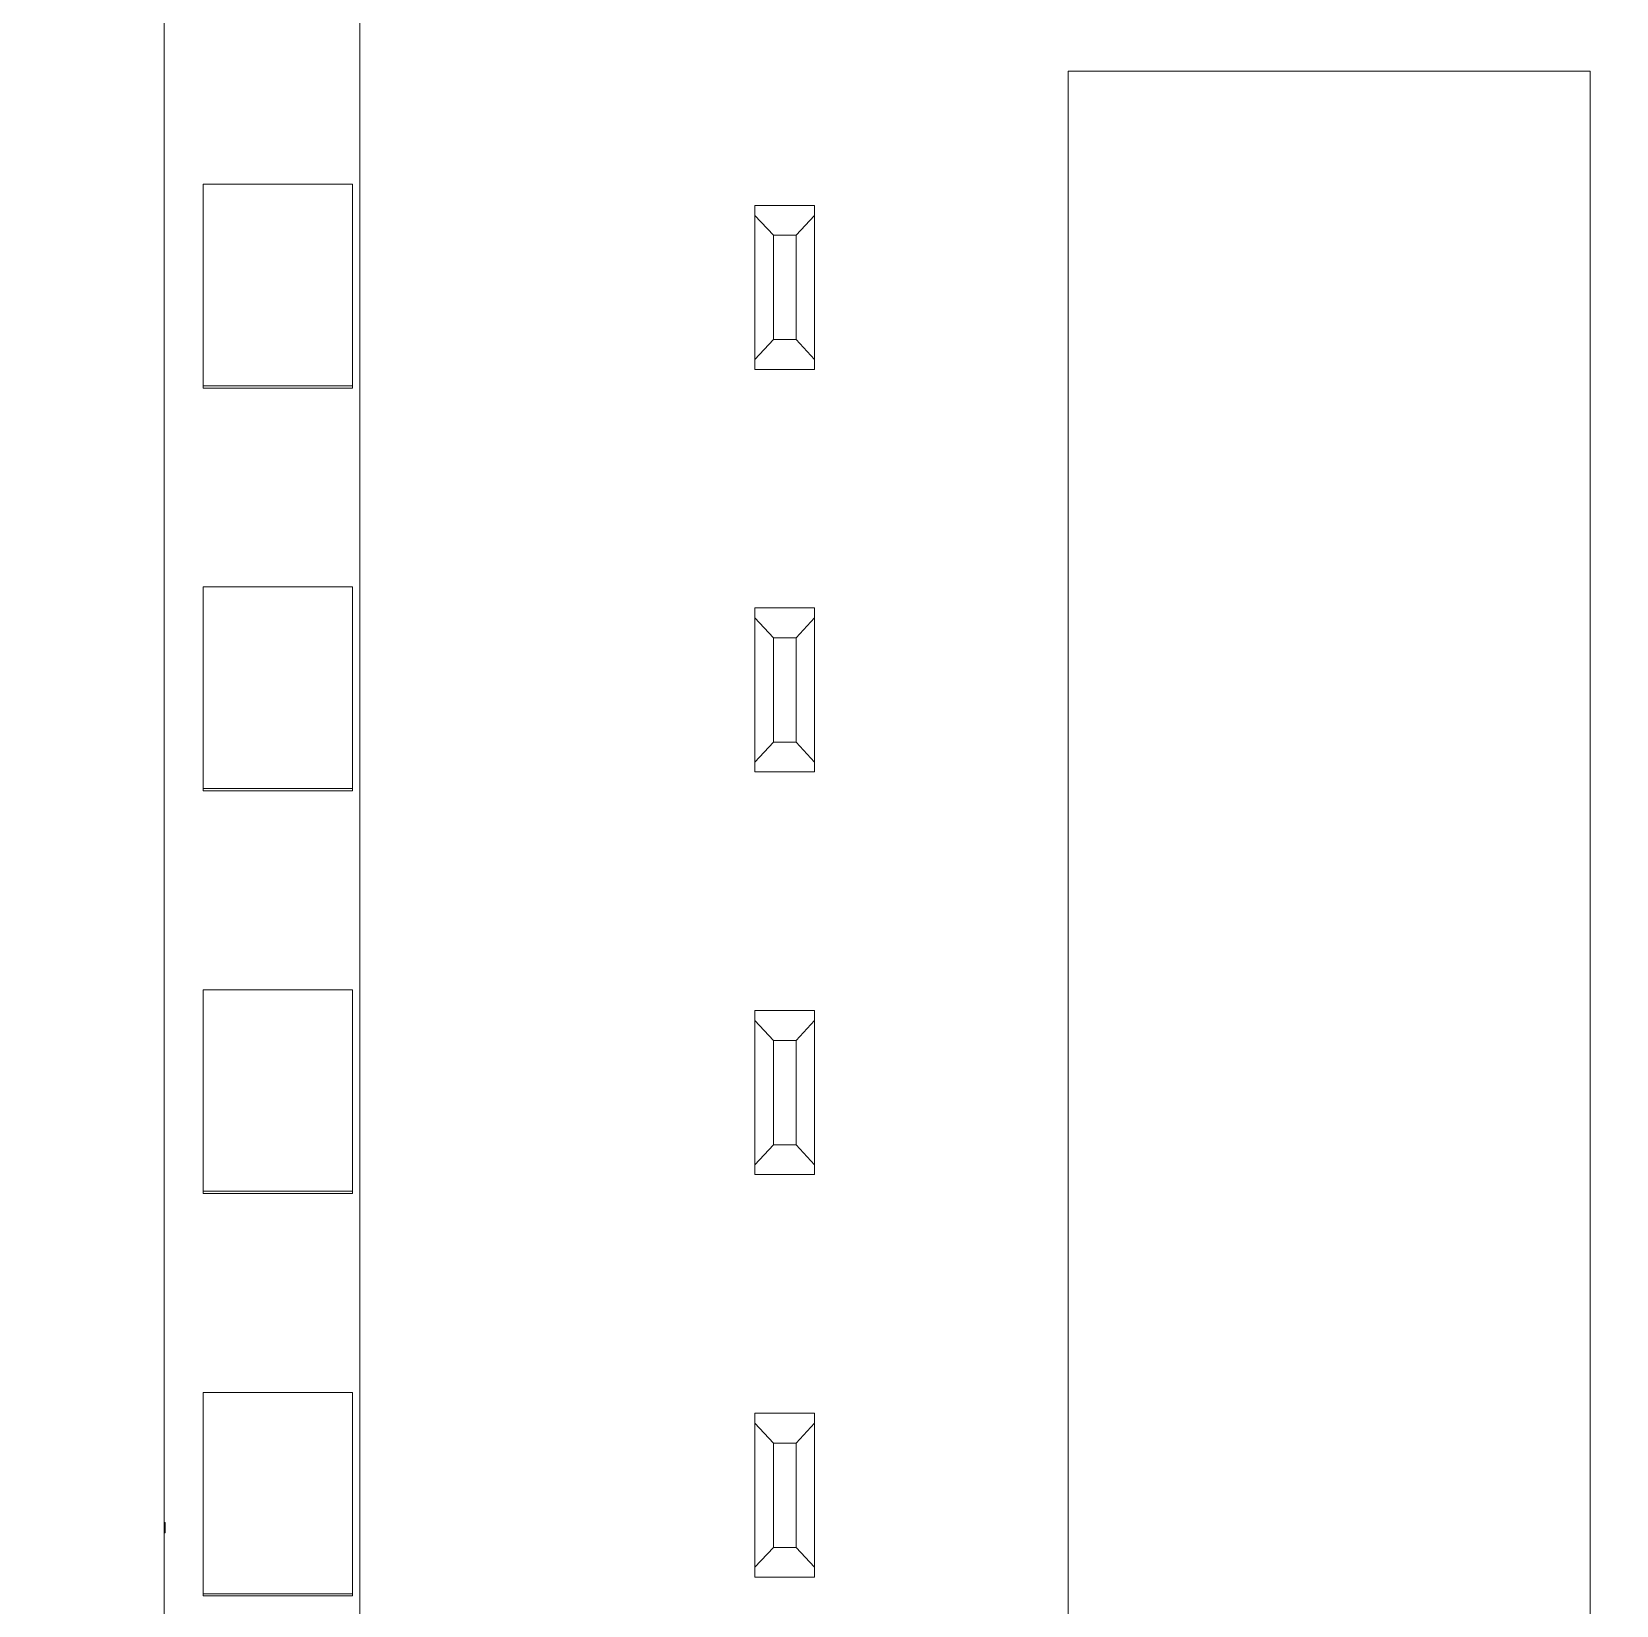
# Model space of a CAD drawing. Header units: millimetres. Extents: x 41350 to 54029, y 25852 to 34717.
# Drawn here: x 46912.42 to 46933.67, y 33527.52 to 33548.63 of the extents above; entities that cross this region are included whole.
import ezdxf

# ---------------------------------------------------------------- set-up
doc = ezdxf.new("R2010")
doc.units = ezdxf.units.MM
doc.set_wipeout_variables(frame=1)
doc.layers.add('! NO PLOT !', color=7, linetype='Continuous', true_color=0xff75dd, plot=False)
doc.layers.add('004-PI-DIN Šina', color=3, linetype='Continuous')
doc.layers.add('SI-ORMAR-Oprema', color=30, linetype='Continuous', lineweight=5)

# ---------------------------------------------------------------- blocks, each defined once
blk = doc.blocks.new('*U554')
at = {"layer": '004-PI-DIN Šina'}
for p, q in [((45.323, 46.968), (-241.3, 46.968)), ((45.323, 45.572), (-241.3, 45.572)), ((45.323, 45.259), (-241.3, 45.259)), ((-241.3, 45.238), (45.323, 45.238))]:
    blk.add_line(p, q, dxfattribs=at)
blk = doc.blocks.new('6ES7521-1BL00-0AB0')
blk.add_wipeout([(-17.4, 69.029), (17.4, 69.029), (17.4, -77.971), (-17.4, -77.971)]).dxf.layer = 'SI-ORMAR-Oprema'
blk.add_wipeout([(-17.4, 69.029), (17.4, 69.029), (17.4, -77.971), (-17.4, -77.971)]).dxf.layer = 'SI-ORMAR-Oprema'
at = {"layer": 'SI-ORMAR-Oprema'}
for p, q in [((-17.4, 56.709), (-17.4, -56.709)), ((-13, 54.429), (-13, -54.387)), ((-3.5, 49.229), (3.5, 49.229)), ((-3.5, -51.671), (-3.5, 49.229)), ((3.5, 49.229), (3.5, -51.671)), ((-19.316, 48.929), (-17.4, 48.929)), ((-17.4, 48.929), (-19.316, 48.929)), ((-15.1, 45.01), (-15.1, 47.713)), ((-13.1, 47.713), (-15.1, 47.713)), ((-13.1, 45.01), (-13.1, 47.713)), ((-7.7, 47.429), (-6.9, 47.429)), ((-7.7, 47.295), (-7.7, 47.429)), ((-6.9, 47.429), (-6.9, 47.295)), ((-7.7, 45.362), (-7.7, 47.295)), ((-7.45, 47.029), (-7.7, 47.295)), ((-6.9, 47.295), (-7.15, 47.029)), ((-6.9, 47.295), (-6.9, 45.362)), ((-15.939, 47.012), (-16.114, 47.012)), ((-15.939, 45.03), (-15.939, 47.012)), ((-7.45, 47.029), (-7.45, 45.629)), ((-7.15, 47.029), (-7.45, 47.029)), ((-7.15, 45.629), (-7.15, 47.029)), ((-16.078, 46.841), (-16.078, 45.03)), ((-16.45, 46.668), (-16.45, 46.662)), ((-16.441, 46.521), (-16.441, 46.515)), ((-7.7, 45.362), (-7.45, 45.629)), ((-7.45, 45.629), (-7.15, 45.629)), ((-7.15, 45.629), (-6.9, 45.362)), ((-7.7, 45.229), (-7.7, 45.362)), ((-6.9, 45.362), (-6.9, 45.229)), ((-6.9, 45.229), (-7.7, 45.229)), ((-16.078, 45.03), (-15.939, 45.03)), ((-16.078, 45.03), (-16.078, 45.024)), ((-15.939, 45.024), (-16.078, 45.024)), ((-15.939, 45.03), (-15.939, 45.024)), ((-15.1, 44.977), (-15.1, 45.01)), ((-13.1, 45.01), (-15.1, 45.01)), ((-13.1, 44.977), (-15.1, 44.977)), ((-13.1, 44.977), (-13.1, 45.01)), ((-15.1, 39.608), (-15.1, 42.311)), ((-13.1, 42.311), (-15.1, 42.311)), ((-13.1, 39.608), (-13.1, 42.311)), ((-7.7, 42.029), (-6.9, 42.029)), ((-7.7, 41.895), (-7.7, 42.029)), ((-7.7, 39.962), (-7.7, 41.895)), ((-7.45, 41.629), (-7.7, 41.895)), ((-6.9, 41.895), (-7.15, 41.629)), ((-6.9, 42.029), (-6.9, 41.895)), ((-6.9, 41.895), (-6.9, 39.962)), ((-16.66, 41.484), (-16.66, 41.478)), ((-7.45, 41.629), (-7.45, 40.229)), ((-7.15, 41.629), (-7.45, 41.629)), ((-7.15, 40.229), (-7.15, 41.629)), ((-16.535, 41.42), (-16.535, 41.414)), ((-15.753, 41.252), (-15.753, 41.259)), ((-7.7, 39.962), (-7.45, 40.229)), ((-7.45, 40.229), (-7.15, 40.229)), ((-7.15, 40.229), (-6.9, 39.962)), ((-16.735, 39.993), (-16.735, 39.739)), ((-7.7, 39.829), (-7.7, 39.962)), ((-6.9, 39.962), (-6.9, 39.829)), ((-16.596, 39.877), (-16.596, 39.943)), ((-15.67, 39.877), (-16.596, 39.877)), ((-15.67, 39.739), (-15.67, 39.877)), ((-6.9, 39.829), (-7.7, 39.829)), ((-16.735, 39.739), (-16.735, 39.732)), ((-16.735, 39.739), (-15.67, 39.739)), ((-15.67, 39.732), (-16.735, 39.732)), ((-15.67, 39.739), (-15.67, 39.732)), ((-15.1, 39.577), (-15.1, 39.608)), ((-13.1, 39.608), (-15.1, 39.608)), ((-13.1, 39.577), (-15.1, 39.577)), ((-13.1, 39.577), (-13.1, 39.608)), ((-15.1, 34.207), (-15.1, 36.909)), ((-13.1, 36.909), (-15.1, 36.909)), ((-13.1, 34.207), (-13.1, 36.909)), ((-7.7, 36.629), (-6.9, 36.629)), ((-7.7, 36.495), (-7.7, 36.629)), ((-6.9, 36.629), (-6.9, 36.495)), ((-7.7, 34.562), (-7.7, 36.495)), ((-7.45, 36.229), (-7.7, 36.495)), ((-6.9, 36.495), (-7.15, 36.229)), ((-6.9, 36.495), (-6.9, 34.562)), ((-16.684, 36.186), (-16.684, 36.18)), ((-7.15, 36.229), (-7.45, 36.229)), ((-7.45, 36.229), (-7.45, 34.829)), ((-7.15, 34.829), (-7.15, 36.229)), ((-16.556, 36.122), (-16.556, 36.116)), ((-15.738, 35.868), (-15.738, 35.875)), ((-16.259, 35.523), (-16.259, 35.517)), ((-16.251, 35.385), (-16.251, 35.379)), ((-15.721, 35.018), (-15.721, 35.024)), ((-16.684, 34.664), (-16.684, 34.658)), ((-7.7, 34.562), (-7.45, 34.829)), ((-7.45, 34.829), (-7.15, 34.829)), ((-7.15, 34.829), (-6.9, 34.562)), ((-7.7, 34.429), (-7.7, 34.562)), ((-6.9, 34.429), (-7.7, 34.429)), ((-6.9, 34.562), (-6.9, 34.429)), ((-15.1, 34.177), (-15.1, 34.207)), ((-13.1, 34.207), (-15.1, 34.207)), ((-13.1, 34.177), (-15.1, 34.177)), ((-13.1, 34.177), (-13.1, 34.207)), ((-15.1, 28.805), (-15.1, 31.508)), ((-13.1, 31.508), (-15.1, 31.508)), ((-13.1, 28.805), (-13.1, 31.508)), ((-16.234, 31.089), (-15.904, 31.089)), ((-15.904, 31.089), (-15.904, 29.763)), ((-7.7, 31.229), (-6.9, 31.229)), ((-7.7, 31.095), (-7.7, 31.229)), ((-7.45, 30.829), (-7.7, 31.095)), ((-7.7, 29.162), (-7.7, 31.095)), ((-6.9, 31.095), (-7.15, 30.829)), ((-6.9, 31.229), (-6.9, 31.095)), ((-6.9, 31.095), (-6.9, 29.162)), ((-16.143, 30.951), (-16.143, 30.945)), ((-16.046, 30.951), (-16.143, 30.951)), ((-16.143, 30.945), (-16.046, 30.945)), ((-16.046, 29.763), (-16.046, 30.951)), ((-7.15, 30.829), (-7.45, 30.829)), ((-7.45, 30.829), (-7.45, 29.429)), ((-7.15, 29.429), (-7.15, 30.829)), ((-16.795, 29.625), (-16.795, 29.829)), ((-16.656, 29.799), (-16.656, 29.763)), ((-16.656, 29.763), (-16.046, 29.763)), ((-15.904, 29.763), (-15.61, 29.763)), ((-15.61, 29.763), (-15.61, 29.625)), ((-16.046, 29.625), (-16.795, 29.625)), ((-16.046, 29.097), (-16.046, 29.625)), ((-15.904, 29.625), (-15.904, 29.097)), ((-15.61, 29.625), (-15.904, 29.625)), ((-7.7, 29.162), (-7.45, 29.429)), ((-7.45, 29.429), (-7.15, 29.429)), ((-7.15, 29.429), (-6.9, 29.162)), ((-7.7, 29.029), (-7.7, 29.162)), ((-6.9, 29.162), (-6.9, 29.029)), ((-15.904, 29.097), (-16.046, 29.097)), ((-6.9, 29.029), (-7.7, 29.029)), ((-15.1, 28.778), (-15.1, 28.805)), ((-13.1, 28.805), (-15.1, 28.805)), ((-13.1, 28.778), (-15.1, 28.778)), ((-13.1, 28.778), (-13.1, 28.805))]:
    blk.add_line(p, q, dxfattribs=at)
for points, knots in [([(-16.114, 47.012), (-16.14, 46.982), (-16.167, 46.953), (-16.222, 46.894), (-16.249, 46.864), (-16.29, 46.821), (-16.304, 46.806), (-16.332, 46.777), (-16.346, 46.763), (-16.375, 46.735), (-16.389, 46.721), (-16.419, 46.694), (-16.434, 46.681), (-16.45, 46.668)], [0, 0, 0, 0, 0.25, 0.25, 0.5, 0.5, 0.625, 0.625, 0.75, 0.75, 0.875, 0.875, 1, 1, 1, 1]), ([(-16.441, 46.521), (-16.436, 46.521), (-16.431, 46.522), (-16.421, 46.524), (-16.416, 46.525), (-16.406, 46.529), (-16.401, 46.531), (-16.392, 46.536), (-16.388, 46.539), (-16.376, 46.548), (-16.367, 46.554), (-16.351, 46.567), (-16.344, 46.573), (-16.321, 46.594), (-16.306, 46.607), (-16.276, 46.636), (-16.262, 46.65), (-16.218, 46.693), (-16.19, 46.723), (-16.134, 46.782), (-16.106, 46.811), (-16.078, 46.841)], [0, 0, 0, 0, 0.03125, 0.03125, 0.0625, 0.0625, 0.09375, 0.09375, 0.125, 0.125, 0.1875, 0.1875, 0.25, 0.25, 0.375, 0.375, 0.5, 0.5, 0.75, 0.75, 1, 1, 1, 1]), ([(-16.078, 46.835), (-16.106, 46.805), (-16.134, 46.775), (-16.19, 46.716), (-16.218, 46.687), (-16.262, 46.644), (-16.276, 46.629), (-16.306, 46.601), (-16.321, 46.587), (-16.344, 46.567), (-16.352, 46.56), (-16.368, 46.548), (-16.376, 46.541), (-16.388, 46.533), (-16.393, 46.53), (-16.401, 46.525), (-16.406, 46.523), (-16.416, 46.519), (-16.421, 46.518), (-16.431, 46.516), (-16.436, 46.515), (-16.441, 46.515)], [0, 0, 0, 0, 0.25, 0.25, 0.5, 0.5, 0.625, 0.625, 0.75, 0.75, 0.8125, 0.8125, 0.875, 0.875, 0.90625, 0.90625, 0.9375, 0.9375, 0.96875, 0.96875, 1, 1, 1, 1]), ([(-16.596, 39.943), (-16.557, 39.989), (-16.519, 40.035), (-16.441, 40.126), (-16.401, 40.172), (-16.323, 40.263), (-16.284, 40.309), (-16.207, 40.401), (-16.168, 40.447), (-16.092, 40.541), (-16.054, 40.587), (-16, 40.659), (-15.982, 40.683), (-15.947, 40.732), (-15.93, 40.757), (-15.896, 40.807), (-15.88, 40.833), (-15.85, 40.884), (-15.836, 40.911), (-15.817, 40.951), (-15.811, 40.965), (-15.8, 40.993), (-15.795, 41.008), (-15.78, 41.051), (-15.773, 41.08), (-15.762, 41.139), (-15.758, 41.168), (-15.754, 41.213), (-15.754, 41.228), (-15.753, 41.258), (-15.753, 41.274), (-15.755, 41.319), (-15.758, 41.349), (-15.766, 41.393), (-15.77, 41.408), (-15.777, 41.437), (-15.782, 41.451), (-15.792, 41.48), (-15.798, 41.493), (-15.812, 41.52), (-15.819, 41.533), (-15.831, 41.552), (-15.835, 41.559), (-15.844, 41.571), (-15.849, 41.577), (-15.863, 41.594), (-15.874, 41.605), (-15.895, 41.627), (-15.906, 41.637), (-15.924, 41.651), (-15.93, 41.655), (-15.943, 41.664), (-15.949, 41.668), (-15.982, 41.687), (-16.01, 41.699), (-16.053, 41.714), (-16.068, 41.718), (-16.097, 41.726), (-16.112, 41.73), (-16.142, 41.735), (-16.157, 41.737), (-16.187, 41.739), (-16.202, 41.74), (-16.232, 41.741), (-16.247, 41.741), (-16.277, 41.739), (-16.293, 41.738), (-16.338, 41.733), (-16.368, 41.727), (-16.411, 41.713), (-16.425, 41.708), (-16.446, 41.699), (-16.453, 41.696), (-16.467, 41.689), (-16.473, 41.685), (-16.506, 41.666), (-16.53, 41.649), (-16.564, 41.618), (-16.575, 41.608), (-16.596, 41.585), (-16.605, 41.574), (-16.632, 41.537), (-16.648, 41.512), (-16.66, 41.484)], [0, 0, 0, 0, 0.0625, 0.0625, 0.125, 0.125, 0.1875, 0.1875, 0.25, 0.25, 0.3125, 0.3125, 0.34375, 0.34375, 0.375, 0.375, 0.40625, 0.40625, 0.4375, 0.4375, 0.453125, 0.453125, 0.46875, 0.46875, 0.5, 0.5, 0.53125, 0.53125, 0.546875, 0.546875, 0.5625, 0.5625, 0.59375, 0.59375, 0.609375, 0.609375, 0.625, 0.625, 0.640625, 0.640625, 0.65625, 0.65625, 0.664062, 0.664062, 0.671875, 0.671875, 0.6875, 0.6875, 0.703125, 0.703125, 0.710937, 0.710937, 0.71875, 0.71875, 0.75, 0.75, 0.765625, 0.765625, 0.78125, 0.78125, 0.796875, 0.796875, 0.8125, 0.8125, 0.828125, 0.828125, 0.84375, 0.84375, 0.875, 0.875, 0.890625, 0.890625, 0.898437, 0.898437, 0.90625, 0.90625, 0.9375, 0.9375, 0.953125, 0.953125, 0.96875, 0.96875, 1, 1, 1, 1]), ([(-16.535, 41.42), (-16.524, 41.444), (-16.51, 41.466), (-16.486, 41.496), (-16.478, 41.505), (-16.459, 41.524), (-16.449, 41.532), (-16.418, 41.555), (-16.395, 41.567), (-16.346, 41.587), (-16.321, 41.594), (-16.283, 41.601), (-16.271, 41.603), (-16.245, 41.605), (-16.232, 41.605), (-16.193, 41.605), (-16.167, 41.602), (-16.129, 41.594), (-16.117, 41.59), (-16.092, 41.582), (-16.08, 41.577), (-16.045, 41.56), (-16.023, 41.547), (-15.992, 41.522), (-15.983, 41.514), (-15.965, 41.495), (-15.957, 41.485), (-15.946, 41.469), (-15.942, 41.463), (-15.935, 41.452), (-15.926, 41.435), (-15.919, 41.417), (-15.911, 41.392), (-15.908, 41.38), (-15.902, 41.354), (-15.9, 41.342), (-15.897, 41.316), (-15.896, 41.303), (-15.895, 41.277), (-15.894, 41.265), (-15.895, 41.239), (-15.895, 41.226), (-15.897, 41.2), (-15.898, 41.187), (-15.903, 41.149), (-15.908, 41.124), (-15.918, 41.086), (-15.922, 41.074), (-15.93, 41.049), (-15.935, 41.037), (-15.949, 41.001), (-15.96, 40.978), (-15.984, 40.933), (-15.997, 40.911), (-16.023, 40.867), (-16.037, 40.846), (-16.08, 40.782), (-16.11, 40.74), (-16.202, 40.617), (-16.267, 40.538), (-16.366, 40.42), (-16.4, 40.381), (-16.466, 40.303), (-16.5, 40.264), (-16.567, 40.186), (-16.601, 40.148), (-16.668, 40.07), (-16.702, 40.031), (-16.735, 39.993)], [0, 0, 0, 0, 0.03125, 0.03125, 0.046875, 0.046875, 0.0625, 0.0625, 0.09375, 0.09375, 0.125, 0.125, 0.140625, 0.140625, 0.15625, 0.15625, 0.1875, 0.1875, 0.203125, 0.203125, 0.21875, 0.21875, 0.25, 0.25, 0.265625, 0.265625, 0.28125, 0.28125, 0.289062, 0.289062, 0.296875, 0.3125, 0.3125, 0.328125, 0.328125, 0.34375, 0.34375, 0.359375, 0.359375, 0.375, 0.375, 0.390625, 0.390625, 0.40625, 0.40625, 0.4375, 0.4375, 0.453125, 0.453125, 0.46875, 0.46875, 0.5, 0.5, 0.53125, 0.53125, 0.5625, 0.5625, 0.625, 0.625, 0.75, 0.75, 0.8125, 0.8125, 0.875, 0.875, 0.9375, 0.9375, 1, 1, 1, 1]), ([(-15.894, 41.25), (-15.894, 41.26), (-15.895, 41.27), (-15.896, 41.294), (-15.897, 41.306), (-15.9, 41.332), (-15.902, 41.345), (-15.907, 41.37), (-15.91, 41.383), (-15.918, 41.407), (-15.923, 41.42), (-15.931, 41.437), (-15.934, 41.443), (-15.94, 41.454), (-15.944, 41.46), (-15.962, 41.487), (-15.98, 41.506), (-16.005, 41.527), (-16.01, 41.531), (-16.021, 41.538), (-16.037, 41.549), (-16.065, 41.565), (-16.089, 41.575), (-16.114, 41.583), (-16.127, 41.587), (-16.165, 41.596), (-16.191, 41.599), (-16.243, 41.6), (-16.269, 41.597), (-16.307, 41.59), (-16.32, 41.587), (-16.345, 41.58), (-16.357, 41.576), (-16.382, 41.566), (-16.393, 41.561), (-16.416, 41.548), (-16.427, 41.541), (-16.459, 41.518), (-16.478, 41.5), (-16.502, 41.47), (-16.509, 41.459), (-16.523, 41.437), (-16.53, 41.426), (-16.535, 41.414)], [0, 0, 0, 0, 0.034222, 0.034222, 0.076212, 0.076212, 0.118203, 0.118203, 0.160193, 0.160193, 0.202183, 0.202183, 0.223179, 0.223179, 0.244174, 0.244174, 0.328155, 0.328155, 0.34915, 0.34915, 0.370145, 0.412135, 0.454126, 0.454126, 0.496116, 0.496116, 0.580097, 0.580097, 0.664077, 0.664077, 0.706068, 0.706068, 0.748058, 0.748058, 0.790048, 0.790048, 0.832039, 0.832039, 0.916019, 0.916019, 0.95801, 0.95801, 1, 1, 1, 1]), ([(-15.753, 41.252), (-15.753, 41.247), (-15.753, 41.241), (-15.754, 41.22), (-15.754, 41.205), (-15.758, 41.16), (-15.762, 41.131), (-15.774, 41.072), (-15.781, 41.043), (-15.795, 41), (-15.8, 40.985), (-15.812, 40.957), (-15.818, 40.943), (-15.837, 40.902), (-15.851, 40.876), (-15.881, 40.825), (-15.897, 40.799), (-15.93, 40.75), (-15.948, 40.725), (-15.983, 40.676), (-16, 40.652), (-16.055, 40.581), (-16.093, 40.534), (-16.169, 40.441), (-16.207, 40.394), (-16.284, 40.302), (-16.323, 40.257), (-16.402, 40.166), (-16.441, 40.12), (-16.519, 40.028), (-16.558, 39.983), (-16.596, 39.937)], [0, 0, 0, 0, 0.010489, 0.010489, 0.038761, 0.038761, 0.095304, 0.095304, 0.151848, 0.151848, 0.180119, 0.180119, 0.208391, 0.208391, 0.264935, 0.264935, 0.321478, 0.321478, 0.378022, 0.378022, 0.434565, 0.434565, 0.547652, 0.547652, 0.660739, 0.660739, 0.773826, 0.773826, 0.886913, 0.886913, 1, 1, 1, 1]), ([(-16.021, 35.459), (-16.003, 35.468), (-15.985, 35.478), (-15.951, 35.498), (-15.933, 35.508), (-15.909, 35.524), (-15.9, 35.53), (-15.885, 35.542), (-15.877, 35.548), (-15.862, 35.562), (-15.855, 35.568), (-15.84, 35.583), (-15.833, 35.59), (-15.814, 35.613), (-15.802, 35.63), (-15.786, 35.656), (-15.782, 35.664), (-15.773, 35.682), (-15.769, 35.692), (-15.758, 35.72), (-15.752, 35.739), (-15.744, 35.779), (-15.741, 35.799), (-15.738, 35.839), (-15.738, 35.859), (-15.738, 35.899), (-15.739, 35.919), (-15.743, 35.979), (-15.748, 36.019), (-15.761, 36.078), (-15.766, 36.097), (-15.779, 36.136), (-15.793, 36.173), (-15.812, 36.209), (-15.833, 36.243), (-15.845, 36.26), (-15.87, 36.291), (-15.891, 36.313), (-15.914, 36.332), (-15.93, 36.345), (-15.938, 36.351), (-15.98, 36.379), (-16.017, 36.396), (-16.065, 36.411), (-16.075, 36.414), (-16.094, 36.419), (-16.124, 36.426), (-16.174, 36.432), (-16.214, 36.434), (-16.255, 36.435), (-16.275, 36.434), (-16.335, 36.43), (-16.375, 36.424), (-16.423, 36.41), (-16.433, 36.407), (-16.452, 36.4), (-16.461, 36.396), (-16.489, 36.383), (-16.525, 36.365), (-16.558, 36.341), (-16.581, 36.322), (-16.589, 36.315), (-16.604, 36.301), (-16.611, 36.294), (-16.631, 36.272), (-16.644, 36.256), (-16.66, 36.231), (-16.665, 36.222), (-16.675, 36.204), (-16.68, 36.195), (-16.684, 36.186)], [0, 0, 0, 0, 0.03125, 0.03125, 0.0625, 0.0625, 0.078125, 0.078125, 0.09375, 0.09375, 0.109375, 0.109375, 0.125, 0.125, 0.15625, 0.15625, 0.171875, 0.171875, 0.1875, 0.1875, 0.21875, 0.21875, 0.25, 0.25, 0.28125, 0.28125, 0.3125, 0.3125, 0.375, 0.375, 0.40625, 0.40625, 0.4375, 0.46875, 0.46875, 0.5, 0.5, 0.53125, 0.546875, 0.546875, 0.5625, 0.5625, 0.625, 0.625, 0.640625, 0.640625, 0.65625, 0.6875, 0.71875, 0.71875, 0.75, 0.75, 0.8125, 0.8125, 0.828125, 0.828125, 0.84375, 0.84375, 0.875, 0.90625, 0.90625, 0.921875, 0.921875, 0.9375, 0.9375, 0.96875, 0.96875, 0.984375, 0.984375, 1, 1, 1, 1]), ([(-16.556, 36.122), (-16.549, 36.137), (-16.541, 36.151), (-16.522, 36.178), (-16.512, 36.191), (-16.495, 36.209), (-16.489, 36.215), (-16.476, 36.225), (-16.469, 36.231), (-16.456, 36.24), (-16.449, 36.245), (-16.435, 36.253), (-16.428, 36.257), (-16.406, 36.268), (-16.39, 36.274), (-16.358, 36.283), (-16.342, 36.287), (-16.309, 36.292), (-16.293, 36.294), (-16.26, 36.296), (-16.243, 36.297), (-16.193, 36.296), (-16.161, 36.292), (-16.12, 36.283), (-16.112, 36.28), (-16.096, 36.275), (-16.088, 36.273), (-16.065, 36.263), (-16.051, 36.256), (-16.03, 36.243), (-16.023, 36.238), (-16.01, 36.227), (-16.003, 36.222), (-15.985, 36.205), (-15.974, 36.193), (-15.959, 36.173), (-15.954, 36.167), (-15.945, 36.153), (-15.932, 36.132), (-15.921, 36.11), (-15.908, 36.079), (-15.903, 36.063), (-15.894, 36.032), (-15.891, 36.016), (-15.882, 35.967), (-15.88, 35.934), (-15.879, 35.885), (-15.879, 35.868), (-15.88, 35.835), (-15.882, 35.819), (-15.886, 35.794), (-15.888, 35.786), (-15.892, 35.77), (-15.894, 35.762), (-15.903, 35.739), (-15.91, 35.725), (-15.924, 35.704), (-15.928, 35.697), (-15.939, 35.684), (-15.944, 35.677), (-15.955, 35.665), (-15.961, 35.659), (-15.973, 35.647), (-15.979, 35.642), (-15.998, 35.626), (-16.012, 35.617), (-16.04, 35.6), (-16.055, 35.593), (-16.085, 35.579), (-16.101, 35.573), (-16.132, 35.562), (-16.148, 35.557), (-16.196, 35.542), (-16.227, 35.532), (-16.259, 35.523)], [0, 0, 0, 0, 0.03125, 0.03125, 0.0625, 0.0625, 0.078125, 0.078125, 0.09375, 0.09375, 0.109375, 0.109375, 0.125, 0.125, 0.15625, 0.15625, 0.1875, 0.1875, 0.21875, 0.21875, 0.25, 0.25, 0.3125, 0.3125, 0.328125, 0.328125, 0.34375, 0.34375, 0.375, 0.375, 0.390625, 0.390625, 0.40625, 0.40625, 0.4375, 0.4375, 0.453125, 0.453125, 0.46875, 0.5, 0.5, 0.53125, 0.53125, 0.5625, 0.5625, 0.625, 0.625, 0.65625, 0.65625, 0.6875, 0.6875, 0.703125, 0.703125, 0.71875, 0.71875, 0.75, 0.75, 0.765625, 0.765625, 0.78125, 0.78125, 0.796875, 0.796875, 0.8125, 0.8125, 0.84375, 0.84375, 0.875, 0.875, 0.90625, 0.90625, 0.9375, 0.9375, 1, 1, 1, 1]), ([(-15.879, 35.879), (-15.879, 35.884), (-15.879, 35.888), (-15.88, 35.925), (-15.882, 35.957), (-15.889, 36.001), (-15.891, 36.011), (-15.894, 36.022)], [0, 0, 0, 0, 0.087818, 0.087818, 0.771228, 0.771228, 1, 1, 1, 1]), ([(-15.832, 35.586), (-15.843, 35.573), (-15.855, 35.561), (-15.876, 35.543), (-15.883, 35.537), (-15.899, 35.525), (-15.908, 35.519), (-15.933, 35.502), (-15.95, 35.492), (-15.985, 35.472), (-16.003, 35.462), (-16.021, 35.453)], [0, 0, 0, 0, 0.218648, 0.218648, 0.348874, 0.348874, 0.479099, 0.479099, 0.739549, 0.739549, 1, 1, 1, 1]), ([(-16.684, 34.664), (-16.675, 34.645), (-16.666, 34.626), (-16.644, 34.59), (-16.633, 34.572), (-16.614, 34.547), (-16.607, 34.539), (-16.592, 34.524), (-16.584, 34.517), (-16.56, 34.497), (-16.543, 34.485), (-16.516, 34.469), (-16.506, 34.464), (-16.487, 34.455), (-16.477, 34.45), (-16.448, 34.439), (-16.428, 34.432), (-16.387, 34.422), (-16.366, 34.419), (-16.324, 34.414), (-16.303, 34.413), (-16.262, 34.412), (-16.241, 34.413), (-16.199, 34.415), (-16.178, 34.417), (-16.147, 34.421), (-16.136, 34.423), (-16.115, 34.427), (-16.105, 34.43), (-16.075, 34.438), (-16.055, 34.444), (-16.025, 34.455), (-16.016, 34.459), (-15.996, 34.468), (-15.987, 34.473), (-15.959, 34.489), (-15.942, 34.5), (-15.909, 34.526), (-15.893, 34.539), (-15.864, 34.569), (-15.85, 34.586), (-15.825, 34.619), (-15.814, 34.637), (-15.798, 34.665), (-15.794, 34.674), (-15.784, 34.693), (-15.78, 34.703), (-15.76, 34.751), (-15.749, 34.791), (-15.736, 34.852), (-15.732, 34.873), (-15.727, 34.915), (-15.725, 34.935), (-15.722, 34.977), (-15.721, 34.998), (-15.721, 35.04), (-15.721, 35.06), (-15.725, 35.102), (-15.727, 35.123), (-15.734, 35.153), (-15.737, 35.164), (-15.743, 35.184), (-15.746, 35.194), (-15.757, 35.224), (-15.766, 35.243), (-15.782, 35.27), (-15.788, 35.279), (-15.8, 35.297), (-15.807, 35.305), (-15.827, 35.329), (-15.842, 35.344), (-15.875, 35.371), (-15.892, 35.384), (-15.928, 35.407), (-15.946, 35.418), (-15.983, 35.439), (-16.002, 35.45), (-16.021, 35.459)], [0, 0, 0, 0, 0.03125, 0.03125, 0.0625, 0.0625, 0.078125, 0.078125, 0.09375, 0.09375, 0.125, 0.125, 0.140625, 0.140625, 0.15625, 0.15625, 0.1875, 0.1875, 0.21875, 0.21875, 0.25, 0.25, 0.28125, 0.28125, 0.3125, 0.3125, 0.328125, 0.328125, 0.34375, 0.34375, 0.375, 0.375, 0.390625, 0.390625, 0.40625, 0.40625, 0.4375, 0.4375, 0.46875, 0.46875, 0.5, 0.5, 0.53125, 0.53125, 0.546875, 0.546875, 0.5625, 0.5625, 0.625, 0.625, 0.65625, 0.65625, 0.6875, 0.6875, 0.71875, 0.71875, 0.75, 0.75, 0.78125, 0.78125, 0.796875, 0.796875, 0.8125, 0.8125, 0.84375, 0.84375, 0.859375, 0.859375, 0.875, 0.875, 0.90625, 0.90625, 0.9375, 0.9375, 0.96875, 0.96875, 1, 1, 1, 1]), ([(-16.251, 35.385), (-16.217, 35.379), (-16.184, 35.371), (-16.134, 35.357), (-16.118, 35.352), (-16.085, 35.341), (-16.07, 35.334), (-16.046, 35.323), (-16.038, 35.319), (-16.023, 35.31), (-16.016, 35.306), (-15.994, 35.292), (-15.98, 35.282), (-15.961, 35.265), (-15.954, 35.259), (-15.942, 35.246), (-15.936, 35.24), (-15.92, 35.22), (-15.91, 35.206), (-15.897, 35.184), (-15.893, 35.176), (-15.885, 35.16), (-15.882, 35.152), (-15.873, 35.128), (-15.869, 35.111), (-15.864, 35.077), (-15.863, 35.06), (-15.862, 35.025), (-15.863, 35.008), (-15.865, 34.957), (-15.869, 34.923), (-15.878, 34.872), (-15.881, 34.855), (-15.889, 34.822), (-15.894, 34.805), (-15.905, 34.773), (-15.912, 34.757), (-15.923, 34.733), (-15.927, 34.726), (-15.936, 34.711), (-15.94, 34.703), (-15.964, 34.667), (-15.988, 34.642), (-16.023, 34.617), (-16.03, 34.612), (-16.045, 34.603), (-16.053, 34.599), (-16.076, 34.587), (-16.092, 34.581), (-16.125, 34.57), (-16.142, 34.566), (-16.176, 34.559), (-16.21, 34.555), (-16.245, 34.553), (-16.279, 34.553), (-16.297, 34.554), (-16.331, 34.557), (-16.348, 34.559), (-16.382, 34.566), (-16.399, 34.571), (-16.431, 34.583), (-16.447, 34.591), (-16.468, 34.606), (-16.475, 34.611), (-16.488, 34.622), (-16.495, 34.628), (-16.506, 34.641), (-16.512, 34.648), (-16.522, 34.661), (-16.527, 34.669), (-16.541, 34.691), (-16.549, 34.706), (-16.556, 34.722)], [0, 0, 0, 0, 0.0625, 0.0625, 0.09375, 0.09375, 0.125, 0.125, 0.140625, 0.140625, 0.15625, 0.15625, 0.1875, 0.1875, 0.203125, 0.203125, 0.21875, 0.21875, 0.25, 0.25, 0.265625, 0.265625, 0.28125, 0.28125, 0.3125, 0.3125, 0.34375, 0.34375, 0.375, 0.375, 0.4375, 0.4375, 0.46875, 0.46875, 0.5, 0.5, 0.53125, 0.53125, 0.546875, 0.546875, 0.5625, 0.5625, 0.625, 0.625, 0.640625, 0.640625, 0.65625, 0.65625, 0.6875, 0.6875, 0.71875, 0.71875, 0.75, 0.78125, 0.78125, 0.8125, 0.8125, 0.84375, 0.84375, 0.875, 0.875, 0.90625, 0.90625, 0.921875, 0.921875, 0.9375, 0.9375, 0.953125, 0.953125, 0.96875, 0.96875, 1, 1, 1, 1]), ([(-15.863, 35.021), (-15.863, 35.026), (-15.863, 35.032), (-15.863, 35.045), (-15.863, 35.054), (-15.865, 35.071), (-15.865, 35.08), (-15.869, 35.105), (-15.873, 35.122), (-15.882, 35.146), (-15.885, 35.154), (-15.893, 35.17), (-15.897, 35.178), (-15.91, 35.2), (-15.92, 35.214), (-15.942, 35.24), (-15.954, 35.253), (-15.98, 35.275), (-15.994, 35.286), (-16.023, 35.304), (-16.038, 35.313), (-16.069, 35.328), (-16.085, 35.334), (-16.117, 35.346), (-16.134, 35.351), (-16.183, 35.365), (-16.217, 35.373), (-16.251, 35.379)], [0, 0, 0, 0, 0.026635, 0.026635, 0.070879, 0.070879, 0.115123, 0.115123, 0.20361, 0.20361, 0.247854, 0.247854, 0.292098, 0.292098, 0.380586, 0.380586, 0.469074, 0.469074, 0.557561, 0.557561, 0.646049, 0.646049, 0.734537, 0.734537, 0.823025, 0.823025, 1, 1, 1, 1]), ([(-15.726, 34.916), (-15.727, 34.908), (-15.728, 34.899), (-15.732, 34.87), (-15.735, 34.849), (-15.748, 34.788), (-15.759, 34.748), (-15.779, 34.7), (-15.783, 34.69), (-15.792, 34.671), (-15.797, 34.662), (-15.812, 34.634), (-15.823, 34.616), (-15.848, 34.582), (-15.861, 34.566), (-15.883, 34.543), (-15.891, 34.536), (-15.907, 34.522), (-15.915, 34.515), (-15.94, 34.496), (-15.957, 34.484), (-15.984, 34.468), (-15.994, 34.464), (-16.013, 34.454), (-16.023, 34.45), (-16.072, 34.431), (-16.113, 34.42), (-16.175, 34.411), (-16.196, 34.409), (-16.239, 34.406), (-16.26, 34.406), (-16.302, 34.407), (-16.323, 34.408), (-16.354, 34.411), (-16.365, 34.413), (-16.386, 34.416), (-16.396, 34.418), (-16.427, 34.426), (-16.447, 34.432), (-16.477, 34.444), (-16.486, 34.448), (-16.506, 34.457), (-16.515, 34.462), (-16.543, 34.478), (-16.56, 34.49), (-16.584, 34.511), (-16.592, 34.518), (-16.607, 34.533), (-16.614, 34.541), (-16.633, 34.566), (-16.644, 34.584), (-16.666, 34.62), (-16.675, 34.638), (-16.684, 34.658)], [0, 0, 0, 0, 0.018898, 0.018898, 0.065617, 0.065617, 0.159055, 0.159055, 0.182415, 0.182415, 0.205774, 0.205774, 0.252494, 0.252494, 0.299213, 0.299213, 0.322572, 0.322572, 0.345932, 0.345932, 0.392651, 0.392651, 0.416011, 0.416011, 0.43937, 0.43937, 0.532809, 0.532809, 0.579528, 0.579528, 0.626247, 0.626247, 0.672966, 0.672966, 0.696326, 0.696326, 0.719685, 0.719685, 0.766404, 0.766404, 0.789764, 0.789764, 0.813123, 0.813123, 0.859843, 0.859843, 0.883202, 0.883202, 0.906562, 0.906562, 0.953281, 0.953281, 1, 1, 1, 1]), ([(-16.143, 30.951), (-16.153, 30.927), (-16.164, 30.903), (-16.185, 30.855), (-16.196, 30.831), (-16.228, 30.759), (-16.249, 30.711), (-16.291, 30.615), (-16.312, 30.567), (-16.355, 30.471), (-16.377, 30.423), (-16.42, 30.327), (-16.441, 30.279), (-16.484, 30.183), (-16.505, 30.135), (-16.548, 30.039), (-16.569, 29.991), (-16.602, 29.919), (-16.613, 29.895), (-16.629, 29.859), (-16.634, 29.847), (-16.645, 29.823), (-16.65, 29.811), (-16.656, 29.799)], [0, 0, 0, 0, 0.0625, 0.0625, 0.125, 0.125, 0.25, 0.25, 0.375, 0.375, 0.5, 0.5, 0.625, 0.625, 0.75, 0.75, 0.875, 0.875, 0.9375, 0.9375, 0.96875, 0.96875, 1, 1, 1, 1]), ([(-16.656, 29.793), (-16.65, 29.805), (-16.645, 29.817), (-16.634, 29.841), (-16.629, 29.853), (-16.613, 29.889), (-16.602, 29.913), (-16.569, 29.984), (-16.548, 30.032), (-16.505, 30.129), (-16.484, 30.177), (-16.441, 30.272), (-16.42, 30.32), (-16.377, 30.416), (-16.355, 30.464), (-16.312, 30.56), (-16.291, 30.608), (-16.249, 30.705), (-16.228, 30.753), (-16.196, 30.825), (-16.185, 30.849), (-16.164, 30.897), (-16.153, 30.921), (-16.143, 30.945)], [0, 0, 0, 0, 0.03125, 0.03125, 0.0625, 0.0625, 0.125, 0.125, 0.25, 0.25, 0.375, 0.375, 0.5, 0.5, 0.625, 0.625, 0.75, 0.75, 0.875, 0.875, 0.9375, 0.9375, 1, 1, 1, 1])]:
    blk.add_open_spline(points, degree=3, knots=knots, dxfattribs=at)
for points, weights in [([(-16.45, 46.668), (-16.445, 46.595), (-16.441, 46.521)], [0.500000022096, 0.499999977904, 0.500000022096]), ([(-16.441, 46.515), (-16.445, 46.588), (-16.45, 46.662)], [0.499999993416, 0.500000006584, 0.499999993416]), ([(-16.66, 41.484), (-16.598, 41.452), (-16.535, 41.42)], [0.500000075207, 0.499999924793, 0.500000075207]), ([(-16.535, 41.414), (-16.598, 41.446), (-16.66, 41.478)], [0.499999832915, 0.500000167085, 0.499999832915]), ([(-16.684, 36.186), (-16.62, 36.154), (-16.556, 36.122)], [0.499999912253, 0.500000087747, 0.499999912253]), ([(-16.556, 36.116), (-16.62, 36.148), (-16.684, 36.18)], [0.500000224201, 0.499999775799, 0.500000224201]), ([(-16.259, 35.523), (-16.255, 35.454), (-16.251, 35.385)], [0.499999997003, 0.500000002997, 0.499999997003]), ([(-16.251, 35.379), (-16.255, 35.448), (-16.259, 35.517)], [0.500000007963, 0.499999992037, 0.500000007963]), ([(-16.556, 34.722), (-16.62, 34.693), (-16.684, 34.664)], [0.499999977862, 0.500000022138, 0.499999977862])]:
    blk.add_rational_spline(points, weights, degree=2, dxfattribs=at)
blk = doc.blocks.new('6ES7513-1AM03-0AB0')
blk.add_wipeout([(-17.4, 66.85), (17.4, 66.85), (17.4, -80.15), (-17.4, -80.15)]).dxf.layer = 'SI-ORMAR-Oprema'
at = {"layer": 'SI-ORMAR-Oprema', "linetype": 'Continuous'}
blk.add_line((17.4, 0), (17.4, 56.125), dxfattribs=at)

msp = doc.modelspace()

# ---------------------------------------------------------------- block references
at = {"layer": '! NO PLOT !'}
msp.add_blockref('*U554', (47115.697, 33496.678), dxfattribs=at)

# ---------------------------------------------------------------- next in the draw order: block references
msp.add_blockref('6ES7521-1BL00-0AB0', (46929.82, 33498.868), dxfattribs=at)

# ---------------------------------------------------------------- next in the draw order: block references
msp.add_blockref('6ES7513-1AM03-0AB0', (46896.795, 33501.208), dxfattribs=at)

doc.saveas('drawing.dxf')
